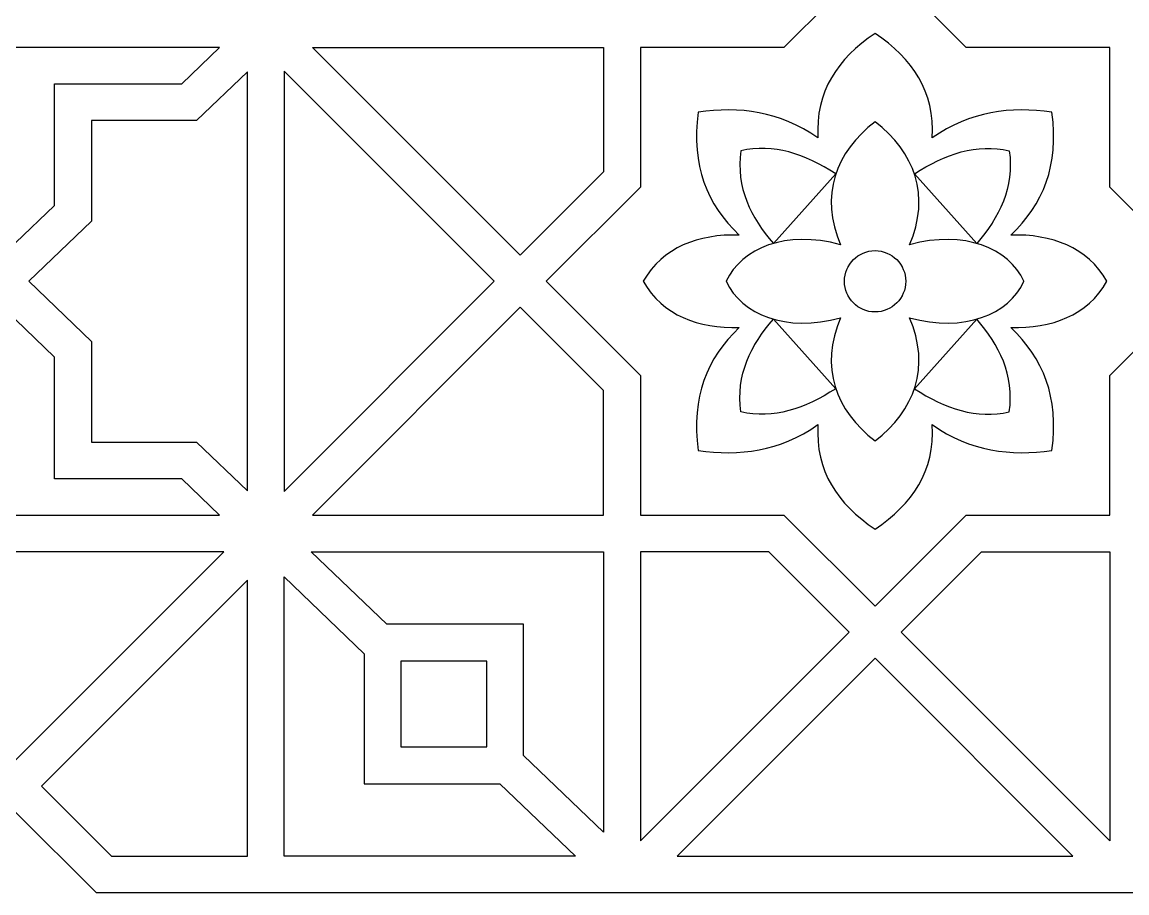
# Model space of a CAD drawing. Header units: centimetres. Extents: x 20.05 to 27.23, y -9 to -1.49.
# Drawn here: x 23.656 to 25.963, y -9 to -7.182 of the extents above; entities that cross this region are included whole.
import ezdxf

# ---------------------------------------------------------------- set-up
doc = ezdxf.new("R2010")
doc.units = ezdxf.units.CM
doc.header["$MEASUREMENT"] = 0
doc.layers.add('layer 1', color=7, linetype='Continuous')

msp = doc.modelspace()

# ---------------------------------------------------------------- linework, layer by layer
at = {"layer": 'layer 1', "color": 250}
for points, knots in [([(23.81128, -9.00021), (24.89514, -9.00021), (25.97901, -9.00021), (27.06287, -9.00021), (27.06287, -9.00021), (27.06287, -9.00021), (27.23173, -8.83135), (27.23173, -8.83135), (27.23173, -8.83135), (27.23173, -8.83135), (27.23173, -8.72274), (27.23173, -8.72274), (27.23173, -8.72274), (27.23173, -8.72274), (26.79705, -8.28806), (26.79705, -8.28806), (26.79705, -8.28806), (26.79705, -8.28806), (27.23173, -8.28806), (27.23173, -8.28806), (27.23173, -8.28806), (27.23173, -8.28806), (27.23173, -8.21126), (27.23173, -8.21126), (27.23173, -8.21126), (27.23173, -8.21126), (26.80586, -8.21126), (26.80586, -8.21126), (26.80586, -8.21126), (26.80586, -8.21126), (26.88457, -8.13584), (26.88457, -8.13584), (26.88457, -8.13584), (26.88457, -8.13584), (27.15015, -8.13584), (27.15015, -8.13584), (27.15015, -8.13584), (27.15015, -8.05102), (27.15015, -7.9662), (27.15015, -7.88138), (27.15015, -7.88138), (27.15015, -7.88138), (27.23173, -7.80321), (27.23173, -7.80321), (27.23173, -7.80321), (27.23173, -7.74988), (27.23173, -7.69655), (27.23173, -7.64321), (27.23173, -7.64321), (27.23173, -7.64321), (27.15015, -7.56505), (27.15015, -7.56505), (27.15015, -7.56505), (27.15015, -7.48022), (27.15015, -7.3954), (27.15015, -7.31058), (27.15015, -7.31058), (27.15015, -7.31058), (26.88457, -7.31058), (26.88457, -7.31058), (26.88457, -7.31058), (26.88457, -7.31058), (26.80586, -7.23516), (26.80586, -7.23516), (26.80586, -7.23516), (26.80586, -7.23516), (27.23173, -7.23516), (27.23173, -7.23516), (27.23173, -7.23516), (27.23173, -7.23516), (27.23173, -7.15836), (27.23173, -7.15836), (27.23173, -7.15836), (27.23173, -7.15836), (26.79705, -7.15836), (26.79705, -7.15836), (26.79705, -7.15836), (26.79705, -7.15836), (27.23173, -6.72368), (27.23173, -6.72368), (27.23173, -6.72368), (27.23173, -6.72368), (27.23173, -6.61507), (27.23173, -6.61507), (27.23173, -6.61507), (27.23173, -6.61507), (27.06287, -6.44621), (27.06287, -6.44621), (27.06287, -6.44621), (25.97901, -6.44621), (24.89514, -6.44621), (23.81128, -6.44621), (23.81128, -6.44621), (23.81128, -6.44621), (23.64242, -6.61507), (23.64242, -6.61507), (23.64242, -6.61507), (23.64242, -6.61507), (23.64242, -6.72368), (23.64242, -6.72368), (23.64242, -6.72368), (23.64242, -6.72368), (24.0771, -7.15836), (24.0771, -7.15836), (24.0771, -7.15836), (24.0771, -7.15836), (23.64242, -7.15836), (23.64242, -7.15836), (23.64242, -7.15836), (23.64242, -7.15836), (23.64242, -7.23516), (23.64242, -7.23516), (23.64242, -7.23516), (23.64242, -7.23516), (24.06829, -7.23516), (24.06829, -7.23516), (24.06829, -7.23516), (24.06829, -7.23516), (23.98958, -7.31058), (23.98958, -7.31058), (23.98958, -7.31058), (23.98958, -7.31058), (23.724, -7.31058), (23.724, -7.31058), (23.724, -7.31058), (23.724, -7.3954), (23.724, -7.48022), (23.724, -7.56505), (23.724, -7.56505), (23.724, -7.56505), (23.64242, -7.64321), (23.64242, -7.64321), (23.64242, -7.64321), (23.64242, -7.69655), (23.64242, -7.74988), (23.64242, -7.80321), (23.64242, -7.80321), (23.64242, -7.80321), (23.724, -7.88138), (23.724, -7.88138), (23.724, -7.88138), (23.724, -7.9662), (23.724, -8.05102), (23.724, -8.13584), (23.724, -8.13584), (23.724, -8.13584), (23.98958, -8.13584), (23.98958, -8.13584), (23.98958, -8.13584), (23.98958, -8.13584), (24.06829, -8.21126), (24.06829, -8.21126), (24.06829, -8.21126), (24.06829, -8.21126), (23.64242, -8.21126), (23.64242, -8.21126), (23.64242, -8.21126), (23.64242, -8.21126), (23.64242, -8.28806), (23.64242, -8.28806), (23.64242, -8.28806), (23.64242, -8.28806), (24.0771, -8.28806), (24.0771, -8.28806), (24.0771, -8.28806), (24.0771, -8.28806), (23.64242, -8.72274), (23.64242, -8.72274), (23.64242, -8.72274), (23.64242, -8.72274), (23.64242, -8.83135), (23.64242, -8.83135), (23.64242, -8.83135), (23.64242, -8.83135), (23.81128, -9.00021), (23.81128, -9.00021)], [0, 0, 0, 0, 0.0222222, 0.0222222, 0.0222222, 0.0222222, 0.0444444, 0.0444444, 0.0444444, 0.0444444, 0.0666667, 0.0666667, 0.0666667, 0.0666667, 0.0888889, 0.0888889, 0.0888889, 0.0888889, 0.1111111, 0.1111111, 0.1111111, 0.1111111, 0.1333333, 0.1333333, 0.1333333, 0.1333333, 0.1555556, 0.1555556, 0.1555556, 0.1555556, 0.1777778, 0.1777778, 0.1777778, 0.1777778, 0.2, 0.2, 0.2, 0.2, 0.2222222, 0.2222222, 0.2222222, 0.2222222, 0.2444444, 0.2444444, 0.2444444, 0.2444444, 0.2666667, 0.2666667, 0.2666667, 0.2666667, 0.2888889, 0.2888889, 0.2888889, 0.2888889, 0.3111111, 0.3111111, 0.3111111, 0.3111111, 0.3333333, 0.3333333, 0.3333333, 0.3333333, 0.3555556, 0.3555556, 0.3555556, 0.3555556, 0.3777778, 0.3777778, 0.3777778, 0.3777778, 0.4, 0.4, 0.4, 0.4, 0.4222222, 0.4222222, 0.4222222, 0.4222222, 0.4444444, 0.4444444, 0.4444444, 0.4444444, 0.4666667, 0.4666667, 0.4666667, 0.4666667, 0.4888889, 0.4888889, 0.4888889, 0.4888889, 0.5111111, 0.5111111, 0.5111111, 0.5111111, 0.5333333, 0.5333333, 0.5333333, 0.5333333, 0.5555556, 0.5555556, 0.5555556, 0.5555556, 0.5777778, 0.5777778, 0.5777778, 0.5777778, 0.6, 0.6, 0.6, 0.6, 0.6222222, 0.6222222, 0.6222222, 0.6222222, 0.6444444, 0.6444444, 0.6444444, 0.6444444, 0.6666667, 0.6666667, 0.6666667, 0.6666667, 0.6888889, 0.6888889, 0.6888889, 0.6888889, 0.7111111, 0.7111111, 0.7111111, 0.7111111, 0.7333333, 0.7333333, 0.7333333, 0.7333333, 0.7555556, 0.7555556, 0.7555556, 0.7555556, 0.7777778, 0.7777778, 0.7777778, 0.7777778, 0.8, 0.8, 0.8, 0.8, 0.8222222, 0.8222222, 0.8222222, 0.8222222, 0.8444444, 0.8444444, 0.8444444, 0.8444444, 0.8666667, 0.8666667, 0.8666667, 0.8666667, 0.8888889, 0.8888889, 0.8888889, 0.8888889, 0.9111111, 0.9111111, 0.9111111, 0.9111111, 0.9333333, 0.9333333, 0.9333333, 0.9333333, 0.9555556, 0.9555556, 0.9555556, 0.9555556, 1, 1, 1, 1]), ([(25.43707, -8.40158), (25.43707, -8.40158), (25.24675, -8.21126), (25.24675, -8.21126), (25.24675, -8.21126), (25.24675, -8.21126), (24.94706, -8.21126), (24.94706, -8.21126), (24.94706, -8.21126), (24.94706, -8.21126), (24.94706, -7.91971), (24.94706, -7.91971), (24.94706, -7.91971), (24.94706, -7.91971), (24.75056, -7.72321), (24.75056, -7.72321), (24.75056, -7.72321), (24.75056, -7.72321), (24.75056, -7.72321), (24.75056, -7.72321), (24.75056, -7.72321), (24.75056, -7.72321), (24.75056, -7.72321), (24.75056, -7.72321), (24.75056, -7.72321), (24.75056, -7.72321), (24.75056, -7.72321), (24.75056, -7.72321), (24.75056, -7.72321), (24.75056, -7.72321), (24.94706, -7.52671), (24.94706, -7.52671), (24.94706, -7.52671), (24.94706, -7.52671), (24.94706, -7.23516), (24.94706, -7.23516), (24.94706, -7.23516), (24.94706, -7.23516), (25.24675, -7.23516), (25.24675, -7.23516), (25.24675, -7.23516), (25.24675, -7.23516), (25.43707, -7.04484), (25.43707, -7.04484), (25.43707, -7.04484), (25.43707, -7.04484), (25.6274, -7.23516), (25.6274, -7.23516), (25.6274, -7.23516), (25.6274, -7.23516), (25.92709, -7.23516), (25.92709, -7.23516), (25.92709, -7.23516), (25.92709, -7.23516), (25.92709, -7.52671), (25.92709, -7.52671), (25.92709, -7.52671), (25.92709, -7.52671), (26.12359, -7.72321), (26.12359, -7.72321), (26.12359, -7.72321), (26.12359, -7.72321), (26.12359, -7.72321), (26.12359, -7.72321), (26.12359, -7.72321), (26.12359, -7.72321), (26.12359, -7.72321), (26.12359, -7.72321), (26.12359, -7.72321), (26.12359, -7.72321), (26.12359, -7.72321), (26.12359, -7.72321), (26.12359, -7.72321), (26.12359, -7.72321), (25.92709, -7.91971), (25.92709, -7.91971), (25.92709, -7.91971), (25.92709, -7.91971), (25.92709, -8.21126), (25.92709, -8.21126), (25.92709, -8.21126), (25.92709, -8.21126), (25.6274, -8.21126), (25.6274, -8.21126), (25.6274, -8.21126), (25.6274, -8.21126), (25.43707, -8.40158), (25.43707, -8.40158)], [0, 0, 0, 0, 0.0434783, 0.0434783, 0.0434783, 0.0434783, 0.0869565, 0.0869565, 0.0869565, 0.0869565, 0.1304348, 0.1304348, 0.1304348, 0.1304348, 0.173913, 0.173913, 0.173913, 0.173913, 0.2173913, 0.2173913, 0.2173913, 0.2173913, 0.2608696, 0.2608696, 0.2608696, 0.2608696, 0.3043478, 0.3043478, 0.3043478, 0.3043478, 0.3478261, 0.3478261, 0.3478261, 0.3478261, 0.3913043, 0.3913043, 0.3913043, 0.3913043, 0.4347826, 0.4347826, 0.4347826, 0.4347826, 0.4782609, 0.4782609, 0.4782609, 0.4782609, 0.5217391, 0.5217391, 0.5217391, 0.5217391, 0.5652174, 0.5652174, 0.5652174, 0.5652174, 0.6086957, 0.6086957, 0.6086957, 0.6086957, 0.6521739, 0.6521739, 0.6521739, 0.6521739, 0.6956522, 0.6956522, 0.6956522, 0.6956522, 0.7391304, 0.7391304, 0.7391304, 0.7391304, 0.7826087, 0.7826087, 0.7826087, 0.7826087, 0.826087, 0.826087, 0.826087, 0.826087, 0.8695652, 0.8695652, 0.8695652, 0.8695652, 0.9130435, 0.9130435, 0.9130435, 0.9130435, 1, 1, 1, 1]), ([(24.95308, -7.72321), (24.99331, -7.65177), (25.06892, -7.62444), (25.15344, -7.62658), (25.15344, -7.62658), (25.08627, -7.56205), (25.0525, -7.48251), (25.06789, -7.36994), (25.06789, -7.36994), (25.15373, -7.35782), (25.23796, -7.36776), (25.31779, -7.42397), (25.31779, -7.42397), (25.31208, -7.32619), (25.35862, -7.25904), (25.43707, -7.20559), (25.43707, -7.20559), (25.51553, -7.25904), (25.56206, -7.32619), (25.55636, -7.42397), (25.55636, -7.42397), (25.63619, -7.36776), (25.72042, -7.35782), (25.80625, -7.36994), (25.80625, -7.36994), (25.82165, -7.48251), (25.78788, -7.56205), (25.72071, -7.62658), (25.72071, -7.62658), (25.80523, -7.62444), (25.88084, -7.65177), (25.92107, -7.72321), (25.92107, -7.72321), (25.88084, -7.79465), (25.80523, -7.82198), (25.72071, -7.81984), (25.72071, -7.81984), (25.78788, -7.88437), (25.82165, -7.96392), (25.80625, -8.07649), (25.80625, -8.07649), (25.72042, -8.0886), (25.63619, -8.07867), (25.55636, -8.02246), (25.55636, -8.02246), (25.56206, -8.12023), (25.51553, -8.18738), (25.43707, -8.24083), (25.43707, -8.24083), (25.35862, -8.18738), (25.31208, -8.12023), (25.31779, -8.02246), (25.31779, -8.02246), (25.23796, -8.07867), (25.15373, -8.0886), (25.06789, -8.07649), (25.06789, -8.07649), (25.0525, -7.96392), (25.08627, -7.88437), (25.15344, -7.81984), (25.15344, -7.81984), (25.06892, -7.82198), (24.99331, -7.79465), (24.95308, -7.72321)], [0, 0, 0, 0, 0.0588235, 0.0588235, 0.0588235, 0.0588235, 0.1176471, 0.1176471, 0.1176471, 0.1176471, 0.1764706, 0.1764706, 0.1764706, 0.1764706, 0.2352941, 0.2352941, 0.2352941, 0.2352941, 0.2941176, 0.2941176, 0.2941176, 0.2941176, 0.3529412, 0.3529412, 0.3529412, 0.3529412, 0.4117647, 0.4117647, 0.4117647, 0.4117647, 0.4705882, 0.4705882, 0.4705882, 0.4705882, 0.5294118, 0.5294118, 0.5294118, 0.5294118, 0.5882353, 0.5882353, 0.5882353, 0.5882353, 0.6470588, 0.6470588, 0.6470588, 0.6470588, 0.7058824, 0.7058824, 0.7058824, 0.7058824, 0.7647059, 0.7647059, 0.7647059, 0.7647059, 0.8235294, 0.8235294, 0.8235294, 0.8235294, 0.8823529, 0.8823529, 0.8823529, 0.8823529, 1, 1, 1, 1]), ([(24.26251, -7.23516), (24.26251, -7.23516), (24.69625, -7.66891), (24.69625, -7.66891), (24.69625, -7.66891), (24.69625, -7.66891), (24.87026, -7.4949), (24.87026, -7.4949), (24.87026, -7.4949), (24.87026, -7.4949), (24.87026, -7.23516), (24.87026, -7.23516), (24.87026, -7.23516), (24.87026, -7.23516), (24.26251, -7.23516), (24.26251, -7.23516)], [0, 0, 0, 0, 0.2, 0.2, 0.2, 0.2, 0.4, 0.4, 0.4, 0.4, 0.6, 0.6, 0.6, 0.6, 1, 1, 1, 1]), ([(24.12646, -8.16063), (24.12646, -8.16063), (24.02044, -8.05904), (24.02044, -8.05904), (24.02044, -8.05904), (24.02044, -8.05904), (24.02044, -8.05904), (24.02044, -8.05904), (24.02044, -8.05904), (24.02044, -8.05904), (23.8008, -8.05904), (23.8008, -8.05904), (23.8008, -8.05904), (23.8008, -8.05904), (23.8008, -7.8486), (23.8008, -7.8486), (23.8008, -7.8486), (23.8008, -7.8486), (23.8008, -7.8486), (23.8008, -7.8486), (23.8008, -7.8486), (23.8008, -7.8486), (23.8008, -7.8486), (23.8008, -7.8486), (23.8008, -7.8486), (23.8008, -7.8486), (23.66993, -7.72321), (23.66993, -7.72321), (23.66993, -7.72321), (23.66993, -7.72321), (23.66993, -7.72321), (23.66993, -7.72321), (23.66993, -7.72321), (23.66993, -7.72321), (23.8008, -7.59782), (23.8008, -7.59782), (23.8008, -7.59782), (23.8008, -7.59782), (23.8008, -7.59782), (23.8008, -7.59782), (23.8008, -7.59782), (23.8008, -7.59782), (23.8008, -7.59782), (23.8008, -7.59782), (23.8008, -7.59782), (23.8008, -7.59782), (23.8008, -7.38738), (23.8008, -7.38738), (23.8008, -7.38738), (23.8008, -7.38738), (24.02044, -7.38738), (24.02044, -7.38738), (24.02044, -7.38738), (24.02044, -7.38738), (24.02044, -7.38738), (24.02044, -7.38738), (24.02044, -7.38738), (24.02044, -7.38738), (24.12646, -7.28579), (24.12646, -7.28579), (24.12646, -7.28579), (24.12646, -7.57741), (24.12646, -7.86902), (24.12646, -8.16063)], [0, 0, 0, 0, 0.0588235, 0.0588235, 0.0588235, 0.0588235, 0.1176471, 0.1176471, 0.1176471, 0.1176471, 0.1764706, 0.1764706, 0.1764706, 0.1764706, 0.2352941, 0.2352941, 0.2352941, 0.2352941, 0.2941176, 0.2941176, 0.2941176, 0.2941176, 0.3529412, 0.3529412, 0.3529412, 0.3529412, 0.4117647, 0.4117647, 0.4117647, 0.4117647, 0.4705882, 0.4705882, 0.4705882, 0.4705882, 0.5294118, 0.5294118, 0.5294118, 0.5294118, 0.5882353, 0.5882353, 0.5882353, 0.5882353, 0.6470588, 0.6470588, 0.6470588, 0.6470588, 0.7058824, 0.7058824, 0.7058824, 0.7058824, 0.7647059, 0.7647059, 0.7647059, 0.7647059, 0.8235294, 0.8235294, 0.8235294, 0.8235294, 0.8823529, 0.8823529, 0.8823529, 0.8823529, 1, 1, 1, 1]), ([(24.64195, -7.72321), (24.64195, -7.72321), (24.20326, -8.1619), (24.20326, -8.1619), (24.20326, -8.1619), (24.20326, -7.86944), (24.20326, -7.57698), (24.20326, -7.28453), (24.20326, -7.28453), (24.20326, -7.28453), (24.64195, -7.72321), (24.64195, -7.72321)], [0, 0, 0, 0, 0.25, 0.25, 0.25, 0.25, 0.5, 0.5, 0.5, 0.5, 1, 1, 1, 1]), ([(25.12643, -7.72321), (25.15776, -7.65404), (25.25118, -7.61545), (25.36506, -7.64684), (25.36506, -7.64684), (25.32078, -7.54535), (25.35454, -7.45267), (25.43707, -7.3902), (25.43707, -7.3902), (25.51961, -7.45267), (25.55337, -7.54535), (25.50909, -7.64684), (25.50909, -7.64684), (25.62296, -7.61545), (25.71639, -7.65404), (25.74772, -7.72321), (25.74772, -7.72321), (25.71639, -7.79238), (25.62296, -7.83097), (25.50909, -7.79958), (25.50909, -7.79958), (25.55337, -7.90108), (25.51961, -7.99375), (25.43707, -8.05623), (25.43707, -8.05623), (25.35454, -7.99375), (25.32078, -7.90108), (25.36506, -7.79958), (25.36506, -7.79958), (25.25118, -7.83097), (25.15776, -7.79238), (25.12643, -7.72321)], [0, 0, 0, 0, 0.1111111, 0.1111111, 0.1111111, 0.1111111, 0.2222222, 0.2222222, 0.2222222, 0.2222222, 0.3333333, 0.3333333, 0.3333333, 0.3333333, 0.4444444, 0.4444444, 0.4444444, 0.4444444, 0.5555556, 0.5555556, 0.5555556, 0.5555556, 0.6666667, 0.6666667, 0.6666667, 0.6666667, 0.7777778, 0.7777778, 0.7777778, 0.7777778, 1, 1, 1, 1]), ([(25.22471, -7.64418), (25.17785, -7.5901), (25.14613, -7.52826), (25.15679, -7.4505), (25.15679, -7.4505), (25.22458, -7.43496), (25.29063, -7.45709), (25.35504, -7.49905), (25.35504, -7.49905), (25.35504, -7.49905), (25.22471, -7.64418), (25.22471, -7.64418)], [0, 0, 0, 0, 0.25, 0.25, 0.25, 0.25, 0.5, 0.5, 0.5, 0.5, 1, 1, 1, 1]), ([(25.64944, -7.64418), (25.6963, -7.5901), (25.72802, -7.52826), (25.71736, -7.4505), (25.71736, -7.4505), (25.64957, -7.43496), (25.58352, -7.45709), (25.5191, -7.49905), (25.5191, -7.49905), (25.5191, -7.49905), (25.64944, -7.64418), (25.64944, -7.64418)], [0, 0, 0, 0, 0.25, 0.25, 0.25, 0.25, 0.5, 0.5, 0.5, 0.5, 1, 1, 1, 1]), ([(25.43707, -7.65921), (25.40183, -7.65921), (25.37307, -7.68796), (25.37307, -7.72321), (25.37307, -7.72321), (25.37307, -7.75846), (25.40183, -7.78721), (25.43707, -7.78721), (25.43707, -7.78721), (25.47232, -7.78721), (25.50107, -7.75846), (25.50107, -7.72321), (25.50107, -7.72321), (25.50107, -7.68796), (25.47232, -7.65921), (25.43707, -7.65921)], [0, 0, 0, 0, 0.2, 0.2, 0.2, 0.2, 0.4, 0.4, 0.4, 0.4, 0.6, 0.6, 0.6, 0.6, 1, 1, 1, 1]), ([(24.26251, -8.21126), (24.26251, -8.21126), (24.69625, -7.77752), (24.69625, -7.77752), (24.69625, -7.77752), (24.69625, -7.77752), (24.87026, -7.95153), (24.87026, -7.95153), (24.87026, -7.95153), (24.87026, -7.95153), (24.87026, -8.21126), (24.87026, -8.21126), (24.87026, -8.21126), (24.87026, -8.21126), (24.26251, -8.21126), (24.26251, -8.21126)], [0, 0, 0, 0, 0.2, 0.2, 0.2, 0.2, 0.4, 0.4, 0.4, 0.4, 0.6, 0.6, 0.6, 0.6, 1, 1, 1, 1]), ([(25.22471, -7.80224), (25.17785, -7.85632), (25.14613, -7.91816), (25.15679, -7.99592), (25.15679, -7.99592), (25.22458, -8.01146), (25.29063, -7.98933), (25.35504, -7.94738), (25.35504, -7.94738), (25.35504, -7.94738), (25.22471, -7.80224), (25.22471, -7.80224)], [0, 0, 0, 0, 0.25, 0.25, 0.25, 0.25, 0.5, 0.5, 0.5, 0.5, 1, 1, 1, 1]), ([(25.64944, -7.80224), (25.6963, -7.85632), (25.72802, -7.91816), (25.71736, -7.99592), (25.71736, -7.99592), (25.64957, -8.01146), (25.58352, -7.98933), (25.5191, -7.94738), (25.5191, -7.94738), (25.5191, -7.94738), (25.64944, -7.80224), (25.64944, -7.80224)], [0, 0, 0, 0, 0.25, 0.25, 0.25, 0.25, 0.5, 0.5, 0.5, 0.5, 1, 1, 1, 1]), ([(24.25946, -8.28806), (24.25946, -8.28806), (24.41735, -8.43934), (24.41735, -8.43934), (24.41735, -8.43934), (24.41735, -8.43934), (24.70317, -8.43934), (24.70317, -8.43934), (24.70317, -8.43934), (24.70317, -8.43934), (24.70317, -8.7132), (24.70317, -8.7132), (24.70317, -8.7132), (24.70317, -8.7132), (24.87026, -8.87329), (24.87026, -8.87329), (24.87026, -8.87329), (24.87026, -8.87329), (24.87026, -8.28806), (24.87026, -8.28806), (24.87026, -8.28806), (24.87026, -8.28806), (24.25946, -8.28806), (24.25946, -8.28806)], [0, 0, 0, 0, 0.1428571, 0.1428571, 0.1428571, 0.1428571, 0.2857143, 0.2857143, 0.2857143, 0.2857143, 0.4285714, 0.4285714, 0.4285714, 0.4285714, 0.5714286, 0.5714286, 0.5714286, 0.5714286, 0.7142857, 0.7142857, 0.7142857, 0.7142857, 1, 1, 1, 1]), ([(25.38277, -8.45589), (25.38277, -8.45589), (24.94706, -8.8916), (24.94706, -8.8916), (24.94706, -8.8916), (24.94706, -8.8916), (24.94706, -8.28806), (24.94706, -8.28806), (24.94706, -8.28806), (24.94706, -8.28806), (25.21494, -8.28806), (25.21494, -8.28806), (25.21494, -8.28806), (25.21494, -8.28806), (25.38277, -8.45589), (25.38277, -8.45589)], [0, 0, 0, 0, 0.2, 0.2, 0.2, 0.2, 0.4, 0.4, 0.4, 0.4, 0.6, 0.6, 0.6, 0.6, 1, 1, 1, 1]), ([(25.49138, -8.45589), (25.49138, -8.45589), (25.92709, -8.8916), (25.92709, -8.8916), (25.92709, -8.8916), (25.92709, -8.8916), (25.92709, -8.28806), (25.92709, -8.28806), (25.92709, -8.28806), (25.92709, -8.28806), (25.65921, -8.28806), (25.65921, -8.28806), (25.65921, -8.28806), (25.65921, -8.28806), (25.49138, -8.45589), (25.49138, -8.45589)], [0, 0, 0, 0, 0.2, 0.2, 0.2, 0.2, 0.4, 0.4, 0.4, 0.4, 0.6, 0.6, 0.6, 0.6, 1, 1, 1, 1]), ([(24.12646, -8.34731), (24.12646, -8.34731), (24.12646, -8.92341), (24.12646, -8.92341), (24.12646, -8.92341), (24.12646, -8.92341), (23.84309, -8.92341), (23.84309, -8.92341), (23.84309, -8.92341), (23.84309, -8.92341), (23.69672, -8.77705), (23.69672, -8.77705), (23.69672, -8.77705), (23.69672, -8.77705), (24.12646, -8.34731), (24.12646, -8.34731)], [0, 0, 0, 0, 0.2, 0.2, 0.2, 0.2, 0.4, 0.4, 0.4, 0.4, 0.6, 0.6, 0.6, 0.6, 1, 1, 1, 1]), ([(24.37037, -8.50069), (24.37037, -8.50069), (24.20326, -8.34058), (24.20326, -8.34058), (24.20326, -8.34058), (24.20326, -8.34058), (24.20326, -8.92341), (24.20326, -8.92341), (24.20326, -8.92341), (24.20326, -8.92341), (24.81156, -8.92341), (24.81156, -8.92341), (24.81156, -8.92341), (24.81156, -8.92341), (24.65368, -8.77214), (24.65368, -8.77214), (24.65368, -8.77214), (24.65368, -8.77214), (24.37037, -8.77214), (24.37037, -8.77214), (24.37037, -8.77214), (24.37037, -8.77214), (24.37037, -8.50069), (24.37037, -8.50069)], [0, 0, 0, 0, 0.1428571, 0.1428571, 0.1428571, 0.1428571, 0.2857143, 0.2857143, 0.2857143, 0.2857143, 0.4285714, 0.4285714, 0.4285714, 0.4285714, 0.5714286, 0.5714286, 0.5714286, 0.5714286, 0.7142857, 0.7142857, 0.7142857, 0.7142857, 1, 1, 1, 1]), ([(25.02386, -8.92341), (25.02386, -8.92341), (25.43707, -8.5102), (25.43707, -8.5102), (25.43707, -8.5102), (25.43707, -8.5102), (25.85029, -8.92341), (25.85029, -8.92341), (25.85029, -8.92341), (25.57481, -8.92341), (25.29933, -8.92341), (25.02386, -8.92341)], [0, 0, 0, 0, 0.25, 0.25, 0.25, 0.25, 0.5, 0.5, 0.5, 0.5, 1, 1, 1, 1]), ([(24.62637, -8.69534), (24.62637, -8.69534), (24.44717, -8.69534), (24.44717, -8.69534), (24.44717, -8.69534), (24.44717, -8.69534), (24.44717, -8.51614), (24.44717, -8.51614), (24.44717, -8.51614), (24.44717, -8.51614), (24.62637, -8.51614), (24.62637, -8.51614), (24.62637, -8.51614), (24.62637, -8.51614), (24.62637, -8.69534), (24.62637, -8.69534)], [0, 0, 0, 0, 0.2, 0.2, 0.2, 0.2, 0.4, 0.4, 0.4, 0.4, 0.6, 0.6, 0.6, 0.6, 1, 1, 1, 1])]:
    msp.add_open_spline(points, degree=3, knots=knots, dxfattribs=at)
at = {"layer": 'layer 1', "color": 250, "lineweight": 9}
for points, knots in [([(23.81128, -9.00021), (24.89514, -9.00021), (25.97901, -9.00021), (27.06287, -9.00021), (27.06287, -9.00021), (27.06287, -9.00021), (27.23173, -8.83135), (27.23173, -8.83135), (27.23173, -8.83135), (27.23173, -8.83135), (27.23173, -8.72274), (27.23173, -8.72274), (27.23173, -8.72274), (27.23173, -8.72274), (26.79705, -8.28806), (26.79705, -8.28806), (26.79705, -8.28806), (26.79705, -8.28806), (27.23173, -8.28806), (27.23173, -8.28806), (27.23173, -8.28806), (27.23173, -8.28806), (27.23173, -8.21126), (27.23173, -8.21126), (27.23173, -8.21126), (27.23173, -8.21126), (26.80586, -8.21126), (26.80586, -8.21126), (26.80586, -8.21126), (26.80586, -8.21126), (26.88457, -8.13584), (26.88457, -8.13584), (26.88457, -8.13584), (26.88457, -8.13584), (27.15015, -8.13584), (27.15015, -8.13584), (27.15015, -8.13584), (27.15015, -8.05102), (27.15015, -7.9662), (27.15015, -7.88138), (27.15015, -7.88138), (27.15015, -7.88138), (27.23173, -7.80321), (27.23173, -7.80321), (27.23173, -7.80321), (27.23173, -7.74988), (27.23173, -7.69655), (27.23173, -7.64321), (27.23173, -7.64321), (27.23173, -7.64321), (27.15015, -7.56505), (27.15015, -7.56505), (27.15015, -7.56505), (27.15015, -7.48022), (27.15015, -7.3954), (27.15015, -7.31058), (27.15015, -7.31058), (27.15015, -7.31058), (26.88457, -7.31058), (26.88457, -7.31058), (26.88457, -7.31058), (26.88457, -7.31058), (26.80586, -7.23516), (26.80586, -7.23516), (26.80586, -7.23516), (26.80586, -7.23516), (27.23173, -7.23516), (27.23173, -7.23516), (27.23173, -7.23516), (27.23173, -7.23516), (27.23173, -7.15836), (27.23173, -7.15836), (27.23173, -7.15836), (27.23173, -7.15836), (26.79705, -7.15836), (26.79705, -7.15836), (26.79705, -7.15836), (26.79705, -7.15836), (27.23173, -6.72368), (27.23173, -6.72368), (27.23173, -6.72368), (27.23173, -6.72368), (27.23173, -6.61507), (27.23173, -6.61507), (27.23173, -6.61507), (27.23173, -6.61507), (27.06287, -6.44621), (27.06287, -6.44621), (27.06287, -6.44621), (25.97901, -6.44621), (24.89514, -6.44621), (23.81128, -6.44621), (23.81128, -6.44621), (23.81128, -6.44621), (23.64242, -6.61507), (23.64242, -6.61507), (23.64242, -6.61507), (23.64242, -6.61507), (23.64242, -6.72368), (23.64242, -6.72368), (23.64242, -6.72368), (23.64242, -6.72368), (24.0771, -7.15836), (24.0771, -7.15836), (24.0771, -7.15836), (24.0771, -7.15836), (23.64242, -7.15836), (23.64242, -7.15836), (23.64242, -7.15836), (23.64242, -7.15836), (23.64242, -7.23516), (23.64242, -7.23516), (23.64242, -7.23516), (23.64242, -7.23516), (24.06829, -7.23516), (24.06829, -7.23516), (24.06829, -7.23516), (24.06829, -7.23516), (23.98958, -7.31058), (23.98958, -7.31058), (23.98958, -7.31058), (23.98958, -7.31058), (23.724, -7.31058), (23.724, -7.31058), (23.724, -7.31058), (23.724, -7.3954), (23.724, -7.48022), (23.724, -7.56505), (23.724, -7.56505), (23.724, -7.56505), (23.64242, -7.64321), (23.64242, -7.64321), (23.64242, -7.64321), (23.64242, -7.69655), (23.64242, -7.74988), (23.64242, -7.80321), (23.64242, -7.80321), (23.64242, -7.80321), (23.724, -7.88138), (23.724, -7.88138), (23.724, -7.88138), (23.724, -7.9662), (23.724, -8.05102), (23.724, -8.13584), (23.724, -8.13584), (23.724, -8.13584), (23.98958, -8.13584), (23.98958, -8.13584), (23.98958, -8.13584), (23.98958, -8.13584), (24.06829, -8.21126), (24.06829, -8.21126), (24.06829, -8.21126), (24.06829, -8.21126), (23.64242, -8.21126), (23.64242, -8.21126), (23.64242, -8.21126), (23.64242, -8.21126), (23.64242, -8.28806), (23.64242, -8.28806), (23.64242, -8.28806), (23.64242, -8.28806), (24.0771, -8.28806), (24.0771, -8.28806), (24.0771, -8.28806), (24.0771, -8.28806), (23.64242, -8.72274), (23.64242, -8.72274), (23.64242, -8.72274), (23.64242, -8.72274), (23.64242, -8.83135), (23.64242, -8.83135), (23.64242, -8.83135), (23.64242, -8.83135), (23.81128, -9.00021), (23.81128, -9.00021)], [0, 0, 0, 0, 0.0222222, 0.0222222, 0.0222222, 0.0222222, 0.0444444, 0.0444444, 0.0444444, 0.0444444, 0.0666667, 0.0666667, 0.0666667, 0.0666667, 0.0888889, 0.0888889, 0.0888889, 0.0888889, 0.1111111, 0.1111111, 0.1111111, 0.1111111, 0.1333333, 0.1333333, 0.1333333, 0.1333333, 0.1555556, 0.1555556, 0.1555556, 0.1555556, 0.1777778, 0.1777778, 0.1777778, 0.1777778, 0.2, 0.2, 0.2, 0.2, 0.2222222, 0.2222222, 0.2222222, 0.2222222, 0.2444444, 0.2444444, 0.2444444, 0.2444444, 0.2666667, 0.2666667, 0.2666667, 0.2666667, 0.2888889, 0.2888889, 0.2888889, 0.2888889, 0.3111111, 0.3111111, 0.3111111, 0.3111111, 0.3333333, 0.3333333, 0.3333333, 0.3333333, 0.3555556, 0.3555556, 0.3555556, 0.3555556, 0.3777778, 0.3777778, 0.3777778, 0.3777778, 0.4, 0.4, 0.4, 0.4, 0.4222222, 0.4222222, 0.4222222, 0.4222222, 0.4444444, 0.4444444, 0.4444444, 0.4444444, 0.4666667, 0.4666667, 0.4666667, 0.4666667, 0.4888889, 0.4888889, 0.4888889, 0.4888889, 0.5111111, 0.5111111, 0.5111111, 0.5111111, 0.5333333, 0.5333333, 0.5333333, 0.5333333, 0.5555556, 0.5555556, 0.5555556, 0.5555556, 0.5777778, 0.5777778, 0.5777778, 0.5777778, 0.6, 0.6, 0.6, 0.6, 0.6222222, 0.6222222, 0.6222222, 0.6222222, 0.6444444, 0.6444444, 0.6444444, 0.6444444, 0.6666667, 0.6666667, 0.6666667, 0.6666667, 0.6888889, 0.6888889, 0.6888889, 0.6888889, 0.7111111, 0.7111111, 0.7111111, 0.7111111, 0.7333333, 0.7333333, 0.7333333, 0.7333333, 0.7555556, 0.7555556, 0.7555556, 0.7555556, 0.7777778, 0.7777778, 0.7777778, 0.7777778, 0.8, 0.8, 0.8, 0.8, 0.8222222, 0.8222222, 0.8222222, 0.8222222, 0.8444444, 0.8444444, 0.8444444, 0.8444444, 0.8666667, 0.8666667, 0.8666667, 0.8666667, 0.8888889, 0.8888889, 0.8888889, 0.8888889, 0.9111111, 0.9111111, 0.9111111, 0.9111111, 0.9333333, 0.9333333, 0.9333333, 0.9333333, 0.9555556, 0.9555556, 0.9555556, 0.9555556, 1, 1, 1, 1]), ([(25.43707, -8.40158), (25.43707, -8.40158), (25.24675, -8.21126), (25.24675, -8.21126), (25.24675, -8.21126), (25.24675, -8.21126), (24.94706, -8.21126), (24.94706, -8.21126), (24.94706, -8.21126), (24.94706, -8.21126), (24.94706, -7.91971), (24.94706, -7.91971), (24.94706, -7.91971), (24.94706, -7.91971), (24.75056, -7.72321), (24.75056, -7.72321), (24.75056, -7.72321), (24.75056, -7.72321), (24.75056, -7.72321), (24.75056, -7.72321), (24.75056, -7.72321), (24.75056, -7.72321), (24.75056, -7.72321), (24.75056, -7.72321), (24.75056, -7.72321), (24.75056, -7.72321), (24.75056, -7.72321), (24.75056, -7.72321), (24.75056, -7.72321), (24.75056, -7.72321), (24.94706, -7.52671), (24.94706, -7.52671), (24.94706, -7.52671), (24.94706, -7.52671), (24.94706, -7.23516), (24.94706, -7.23516), (24.94706, -7.23516), (24.94706, -7.23516), (25.24675, -7.23516), (25.24675, -7.23516), (25.24675, -7.23516), (25.24675, -7.23516), (25.43707, -7.04484), (25.43707, -7.04484), (25.43707, -7.04484), (25.43707, -7.04484), (25.6274, -7.23516), (25.6274, -7.23516), (25.6274, -7.23516), (25.6274, -7.23516), (25.92709, -7.23516), (25.92709, -7.23516), (25.92709, -7.23516), (25.92709, -7.23516), (25.92709, -7.52671), (25.92709, -7.52671), (25.92709, -7.52671), (25.92709, -7.52671), (26.12359, -7.72321), (26.12359, -7.72321), (26.12359, -7.72321), (26.12359, -7.72321), (26.12359, -7.72321), (26.12359, -7.72321), (26.12359, -7.72321), (26.12359, -7.72321), (26.12359, -7.72321), (26.12359, -7.72321), (26.12359, -7.72321), (26.12359, -7.72321), (26.12359, -7.72321), (26.12359, -7.72321), (26.12359, -7.72321), (26.12359, -7.72321), (25.92709, -7.91971), (25.92709, -7.91971), (25.92709, -7.91971), (25.92709, -7.91971), (25.92709, -8.21126), (25.92709, -8.21126), (25.92709, -8.21126), (25.92709, -8.21126), (25.6274, -8.21126), (25.6274, -8.21126), (25.6274, -8.21126), (25.6274, -8.21126), (25.43707, -8.40158), (25.43707, -8.40158)], [0, 0, 0, 0, 0.0434783, 0.0434783, 0.0434783, 0.0434783, 0.0869565, 0.0869565, 0.0869565, 0.0869565, 0.1304348, 0.1304348, 0.1304348, 0.1304348, 0.173913, 0.173913, 0.173913, 0.173913, 0.2173913, 0.2173913, 0.2173913, 0.2173913, 0.2608696, 0.2608696, 0.2608696, 0.2608696, 0.3043478, 0.3043478, 0.3043478, 0.3043478, 0.3478261, 0.3478261, 0.3478261, 0.3478261, 0.3913043, 0.3913043, 0.3913043, 0.3913043, 0.4347826, 0.4347826, 0.4347826, 0.4347826, 0.4782609, 0.4782609, 0.4782609, 0.4782609, 0.5217391, 0.5217391, 0.5217391, 0.5217391, 0.5652174, 0.5652174, 0.5652174, 0.5652174, 0.6086957, 0.6086957, 0.6086957, 0.6086957, 0.6521739, 0.6521739, 0.6521739, 0.6521739, 0.6956522, 0.6956522, 0.6956522, 0.6956522, 0.7391304, 0.7391304, 0.7391304, 0.7391304, 0.7826087, 0.7826087, 0.7826087, 0.7826087, 0.826087, 0.826087, 0.826087, 0.826087, 0.8695652, 0.8695652, 0.8695652, 0.8695652, 0.9130435, 0.9130435, 0.9130435, 0.9130435, 1, 1, 1, 1]), ([(24.95308, -7.72321), (24.99331, -7.65177), (25.06892, -7.62444), (25.15344, -7.62658), (25.15344, -7.62658), (25.08627, -7.56205), (25.0525, -7.48251), (25.06789, -7.36994), (25.06789, -7.36994), (25.15373, -7.35782), (25.23796, -7.36776), (25.31779, -7.42397), (25.31779, -7.42397), (25.31208, -7.32619), (25.35862, -7.25904), (25.43707, -7.20559), (25.43707, -7.20559), (25.51553, -7.25904), (25.56206, -7.32619), (25.55636, -7.42397), (25.55636, -7.42397), (25.63619, -7.36776), (25.72042, -7.35782), (25.80625, -7.36994), (25.80625, -7.36994), (25.82165, -7.48251), (25.78788, -7.56205), (25.72071, -7.62658), (25.72071, -7.62658), (25.80523, -7.62444), (25.88084, -7.65177), (25.92107, -7.72321), (25.92107, -7.72321), (25.88084, -7.79465), (25.80523, -7.82198), (25.72071, -7.81984), (25.72071, -7.81984), (25.78788, -7.88437), (25.82165, -7.96392), (25.80625, -8.07649), (25.80625, -8.07649), (25.72042, -8.0886), (25.63619, -8.07867), (25.55636, -8.02246), (25.55636, -8.02246), (25.56206, -8.12023), (25.51553, -8.18738), (25.43707, -8.24083), (25.43707, -8.24083), (25.35862, -8.18738), (25.31208, -8.12023), (25.31779, -8.02246), (25.31779, -8.02246), (25.23796, -8.07867), (25.15373, -8.0886), (25.06789, -8.07649), (25.06789, -8.07649), (25.0525, -7.96392), (25.08627, -7.88437), (25.15344, -7.81984), (25.15344, -7.81984), (25.06892, -7.82198), (24.99331, -7.79465), (24.95308, -7.72321)], [0, 0, 0, 0, 0.0588235, 0.0588235, 0.0588235, 0.0588235, 0.1176471, 0.1176471, 0.1176471, 0.1176471, 0.1764706, 0.1764706, 0.1764706, 0.1764706, 0.2352941, 0.2352941, 0.2352941, 0.2352941, 0.2941176, 0.2941176, 0.2941176, 0.2941176, 0.3529412, 0.3529412, 0.3529412, 0.3529412, 0.4117647, 0.4117647, 0.4117647, 0.4117647, 0.4705882, 0.4705882, 0.4705882, 0.4705882, 0.5294118, 0.5294118, 0.5294118, 0.5294118, 0.5882353, 0.5882353, 0.5882353, 0.5882353, 0.6470588, 0.6470588, 0.6470588, 0.6470588, 0.7058824, 0.7058824, 0.7058824, 0.7058824, 0.7647059, 0.7647059, 0.7647059, 0.7647059, 0.8235294, 0.8235294, 0.8235294, 0.8235294, 0.8823529, 0.8823529, 0.8823529, 0.8823529, 1, 1, 1, 1]), ([(24.26251, -7.23516), (24.26251, -7.23516), (24.69625, -7.66891), (24.69625, -7.66891), (24.69625, -7.66891), (24.69625, -7.66891), (24.87026, -7.4949), (24.87026, -7.4949), (24.87026, -7.4949), (24.87026, -7.4949), (24.87026, -7.23516), (24.87026, -7.23516), (24.87026, -7.23516), (24.87026, -7.23516), (24.26251, -7.23516), (24.26251, -7.23516)], [0, 0, 0, 0, 0.2, 0.2, 0.2, 0.2, 0.4, 0.4, 0.4, 0.4, 0.6, 0.6, 0.6, 0.6, 1, 1, 1, 1]), ([(24.12646, -8.16063), (24.12646, -8.16063), (24.02044, -8.05904), (24.02044, -8.05904), (24.02044, -8.05904), (24.02044, -8.05904), (24.02044, -8.05904), (24.02044, -8.05904), (24.02044, -8.05904), (24.02044, -8.05904), (23.8008, -8.05904), (23.8008, -8.05904), (23.8008, -8.05904), (23.8008, -8.05904), (23.8008, -7.8486), (23.8008, -7.8486), (23.8008, -7.8486), (23.8008, -7.8486), (23.8008, -7.8486), (23.8008, -7.8486), (23.8008, -7.8486), (23.8008, -7.8486), (23.8008, -7.8486), (23.8008, -7.8486), (23.8008, -7.8486), (23.8008, -7.8486), (23.66993, -7.72321), (23.66993, -7.72321), (23.66993, -7.72321), (23.66993, -7.72321), (23.66993, -7.72321), (23.66993, -7.72321), (23.66993, -7.72321), (23.66993, -7.72321), (23.8008, -7.59782), (23.8008, -7.59782), (23.8008, -7.59782), (23.8008, -7.59782), (23.8008, -7.59782), (23.8008, -7.59782), (23.8008, -7.59782), (23.8008, -7.59782), (23.8008, -7.59782), (23.8008, -7.59782), (23.8008, -7.59782), (23.8008, -7.59782), (23.8008, -7.38738), (23.8008, -7.38738), (23.8008, -7.38738), (23.8008, -7.38738), (24.02044, -7.38738), (24.02044, -7.38738), (24.02044, -7.38738), (24.02044, -7.38738), (24.02044, -7.38738), (24.02044, -7.38738), (24.02044, -7.38738), (24.02044, -7.38738), (24.12646, -7.28579), (24.12646, -7.28579), (24.12646, -7.28579), (24.12646, -7.57741), (24.12646, -7.86902), (24.12646, -8.16063)], [0, 0, 0, 0, 0.0588235, 0.0588235, 0.0588235, 0.0588235, 0.1176471, 0.1176471, 0.1176471, 0.1176471, 0.1764706, 0.1764706, 0.1764706, 0.1764706, 0.2352941, 0.2352941, 0.2352941, 0.2352941, 0.2941176, 0.2941176, 0.2941176, 0.2941176, 0.3529412, 0.3529412, 0.3529412, 0.3529412, 0.4117647, 0.4117647, 0.4117647, 0.4117647, 0.4705882, 0.4705882, 0.4705882, 0.4705882, 0.5294118, 0.5294118, 0.5294118, 0.5294118, 0.5882353, 0.5882353, 0.5882353, 0.5882353, 0.6470588, 0.6470588, 0.6470588, 0.6470588, 0.7058824, 0.7058824, 0.7058824, 0.7058824, 0.7647059, 0.7647059, 0.7647059, 0.7647059, 0.8235294, 0.8235294, 0.8235294, 0.8235294, 0.8823529, 0.8823529, 0.8823529, 0.8823529, 1, 1, 1, 1]), ([(24.64195, -7.72321), (24.64195, -7.72321), (24.20326, -8.1619), (24.20326, -8.1619), (24.20326, -8.1619), (24.20326, -7.86944), (24.20326, -7.57698), (24.20326, -7.28453), (24.20326, -7.28453), (24.20326, -7.28453), (24.64195, -7.72321), (24.64195, -7.72321)], [0, 0, 0, 0, 0.25, 0.25, 0.25, 0.25, 0.5, 0.5, 0.5, 0.5, 1, 1, 1, 1]), ([(25.12643, -7.72321), (25.15776, -7.65404), (25.25118, -7.61545), (25.36506, -7.64684), (25.36506, -7.64684), (25.32078, -7.54535), (25.35454, -7.45267), (25.43707, -7.3902), (25.43707, -7.3902), (25.51961, -7.45267), (25.55337, -7.54535), (25.50909, -7.64684), (25.50909, -7.64684), (25.62296, -7.61545), (25.71639, -7.65404), (25.74772, -7.72321), (25.74772, -7.72321), (25.71639, -7.79238), (25.62296, -7.83097), (25.50909, -7.79958), (25.50909, -7.79958), (25.55337, -7.90108), (25.51961, -7.99375), (25.43707, -8.05623), (25.43707, -8.05623), (25.35454, -7.99375), (25.32078, -7.90108), (25.36506, -7.79958), (25.36506, -7.79958), (25.25118, -7.83097), (25.15776, -7.79238), (25.12643, -7.72321)], [0, 0, 0, 0, 0.1111111, 0.1111111, 0.1111111, 0.1111111, 0.2222222, 0.2222222, 0.2222222, 0.2222222, 0.3333333, 0.3333333, 0.3333333, 0.3333333, 0.4444444, 0.4444444, 0.4444444, 0.4444444, 0.5555556, 0.5555556, 0.5555556, 0.5555556, 0.6666667, 0.6666667, 0.6666667, 0.6666667, 0.7777778, 0.7777778, 0.7777778, 0.7777778, 1, 1, 1, 1]), ([(25.22471, -7.64418), (25.17785, -7.5901), (25.14613, -7.52826), (25.15679, -7.4505), (25.15679, -7.4505), (25.22458, -7.43496), (25.29063, -7.45709), (25.35504, -7.49905)], [0, 0, 0, 0, 0.3333333, 0.3333333, 0.3333333, 0.3333333, 1, 1, 1, 1]), ([(25.64944, -7.64418), (25.6963, -7.5901), (25.72802, -7.52826), (25.71736, -7.4505), (25.71736, -7.4505), (25.64957, -7.43496), (25.58352, -7.45709), (25.5191, -7.49905)], [0, 0, 0, 0, 0.3333333, 0.3333333, 0.3333333, 0.3333333, 1, 1, 1, 1]), ([(25.43707, -7.65921), (25.40183, -7.65921), (25.37307, -7.68796), (25.37307, -7.72321), (25.37307, -7.72321), (25.37307, -7.75846), (25.40183, -7.78721), (25.43707, -7.78721), (25.43707, -7.78721), (25.47232, -7.78721), (25.50107, -7.75846), (25.50107, -7.72321), (25.50107, -7.72321), (25.50107, -7.68796), (25.47232, -7.65921), (25.43707, -7.65921)], [0, 0, 0, 0, 0.2, 0.2, 0.2, 0.2, 0.4, 0.4, 0.4, 0.4, 0.6, 0.6, 0.6, 0.6, 1, 1, 1, 1]), ([(24.26251, -8.21126), (24.26251, -8.21126), (24.69625, -7.77752), (24.69625, -7.77752), (24.69625, -7.77752), (24.69625, -7.77752), (24.87026, -7.95153), (24.87026, -7.95153), (24.87026, -7.95153), (24.87026, -7.95153), (24.87026, -8.21126), (24.87026, -8.21126), (24.87026, -8.21126), (24.87026, -8.21126), (24.26251, -8.21126), (24.26251, -8.21126)], [0, 0, 0, 0, 0.2, 0.2, 0.2, 0.2, 0.4, 0.4, 0.4, 0.4, 0.6, 0.6, 0.6, 0.6, 1, 1, 1, 1]), ([(25.22471, -7.80224), (25.17785, -7.85632), (25.14613, -7.91816), (25.15679, -7.99592), (25.15679, -7.99592), (25.22458, -8.01146), (25.29063, -7.98933), (25.35504, -7.94738)], [0, 0, 0, 0, 0.3333333, 0.3333333, 0.3333333, 0.3333333, 1, 1, 1, 1]), ([(25.64944, -7.80224), (25.6963, -7.85632), (25.72802, -7.91816), (25.71736, -7.99592), (25.71736, -7.99592), (25.64957, -8.01146), (25.58352, -7.98933), (25.5191, -7.94738)], [0, 0, 0, 0, 0.3333333, 0.3333333, 0.3333333, 0.3333333, 1, 1, 1, 1]), ([(24.25946, -8.28806), (24.25946, -8.28806), (24.41735, -8.43934), (24.41735, -8.43934), (24.41735, -8.43934), (24.41735, -8.43934), (24.70317, -8.43934), (24.70317, -8.43934), (24.70317, -8.43934), (24.70317, -8.43934), (24.70317, -8.7132), (24.70317, -8.7132), (24.70317, -8.7132), (24.70317, -8.7132), (24.87026, -8.87329), (24.87026, -8.87329), (24.87026, -8.87329), (24.87026, -8.87329), (24.87026, -8.28806), (24.87026, -8.28806), (24.87026, -8.28806), (24.87026, -8.28806), (24.25946, -8.28806), (24.25946, -8.28806)], [0, 0, 0, 0, 0.1428571, 0.1428571, 0.1428571, 0.1428571, 0.2857143, 0.2857143, 0.2857143, 0.2857143, 0.4285714, 0.4285714, 0.4285714, 0.4285714, 0.5714286, 0.5714286, 0.5714286, 0.5714286, 0.7142857, 0.7142857, 0.7142857, 0.7142857, 1, 1, 1, 1]), ([(25.38277, -8.45589), (25.38277, -8.45589), (24.94706, -8.8916), (24.94706, -8.8916), (24.94706, -8.8916), (24.94706, -8.8916), (24.94706, -8.28806), (24.94706, -8.28806), (24.94706, -8.28806), (24.94706, -8.28806), (25.21494, -8.28806), (25.21494, -8.28806), (25.21494, -8.28806), (25.21494, -8.28806), (25.38277, -8.45589), (25.38277, -8.45589)], [0, 0, 0, 0, 0.2, 0.2, 0.2, 0.2, 0.4, 0.4, 0.4, 0.4, 0.6, 0.6, 0.6, 0.6, 1, 1, 1, 1]), ([(25.49138, -8.45589), (25.49138, -8.45589), (25.92709, -8.8916), (25.92709, -8.8916), (25.92709, -8.8916), (25.92709, -8.8916), (25.92709, -8.28806), (25.92709, -8.28806), (25.92709, -8.28806), (25.92709, -8.28806), (25.65921, -8.28806), (25.65921, -8.28806), (25.65921, -8.28806), (25.65921, -8.28806), (25.49138, -8.45589), (25.49138, -8.45589)], [0, 0, 0, 0, 0.2, 0.2, 0.2, 0.2, 0.4, 0.4, 0.4, 0.4, 0.6, 0.6, 0.6, 0.6, 1, 1, 1, 1]), ([(24.12646, -8.34731), (24.12646, -8.34731), (24.12646, -8.92341), (24.12646, -8.92341), (24.12646, -8.92341), (24.12646, -8.92341), (23.84309, -8.92341), (23.84309, -8.92341), (23.84309, -8.92341), (23.84309, -8.92341), (23.69672, -8.77705), (23.69672, -8.77705), (23.69672, -8.77705), (23.69672, -8.77705), (24.12646, -8.34731), (24.12646, -8.34731)], [0, 0, 0, 0, 0.2, 0.2, 0.2, 0.2, 0.4, 0.4, 0.4, 0.4, 0.6, 0.6, 0.6, 0.6, 1, 1, 1, 1]), ([(24.37037, -8.50069), (24.37037, -8.50069), (24.20326, -8.34058), (24.20326, -8.34058), (24.20326, -8.34058), (24.20326, -8.34058), (24.20326, -8.92341), (24.20326, -8.92341), (24.20326, -8.92341), (24.20326, -8.92341), (24.81156, -8.92341), (24.81156, -8.92341), (24.81156, -8.92341), (24.81156, -8.92341), (24.65368, -8.77214), (24.65368, -8.77214), (24.65368, -8.77214), (24.65368, -8.77214), (24.37037, -8.77214), (24.37037, -8.77214), (24.37037, -8.77214), (24.37037, -8.77214), (24.37037, -8.50069), (24.37037, -8.50069)], [0, 0, 0, 0, 0.1428571, 0.1428571, 0.1428571, 0.1428571, 0.2857143, 0.2857143, 0.2857143, 0.2857143, 0.4285714, 0.4285714, 0.4285714, 0.4285714, 0.5714286, 0.5714286, 0.5714286, 0.5714286, 0.7142857, 0.7142857, 0.7142857, 0.7142857, 1, 1, 1, 1]), ([(25.02386, -8.92341), (25.02386, -8.92341), (25.43707, -8.5102), (25.43707, -8.5102), (25.43707, -8.5102), (25.43707, -8.5102), (25.85029, -8.92341), (25.85029, -8.92341), (25.85029, -8.92341), (25.57481, -8.92341), (25.29933, -8.92341), (25.02386, -8.92341)], [0, 0, 0, 0, 0.25, 0.25, 0.25, 0.25, 0.5, 0.5, 0.5, 0.5, 1, 1, 1, 1]), ([(24.62637, -8.69534), (24.62637, -8.69534), (24.44717, -8.69534), (24.44717, -8.69534), (24.44717, -8.69534), (24.44717, -8.69534), (24.44717, -8.51614), (24.44717, -8.51614), (24.44717, -8.51614), (24.44717, -8.51614), (24.62637, -8.51614), (24.62637, -8.51614), (24.62637, -8.51614), (24.62637, -8.51614), (24.62637, -8.69534), (24.62637, -8.69534)], [0, 0, 0, 0, 0.2, 0.2, 0.2, 0.2, 0.4, 0.4, 0.4, 0.4, 0.6, 0.6, 0.6, 0.6, 1, 1, 1, 1])]:
    msp.add_open_spline(points, degree=3, knots=knots, dxfattribs=at)

doc.saveas('drawing.dxf')
